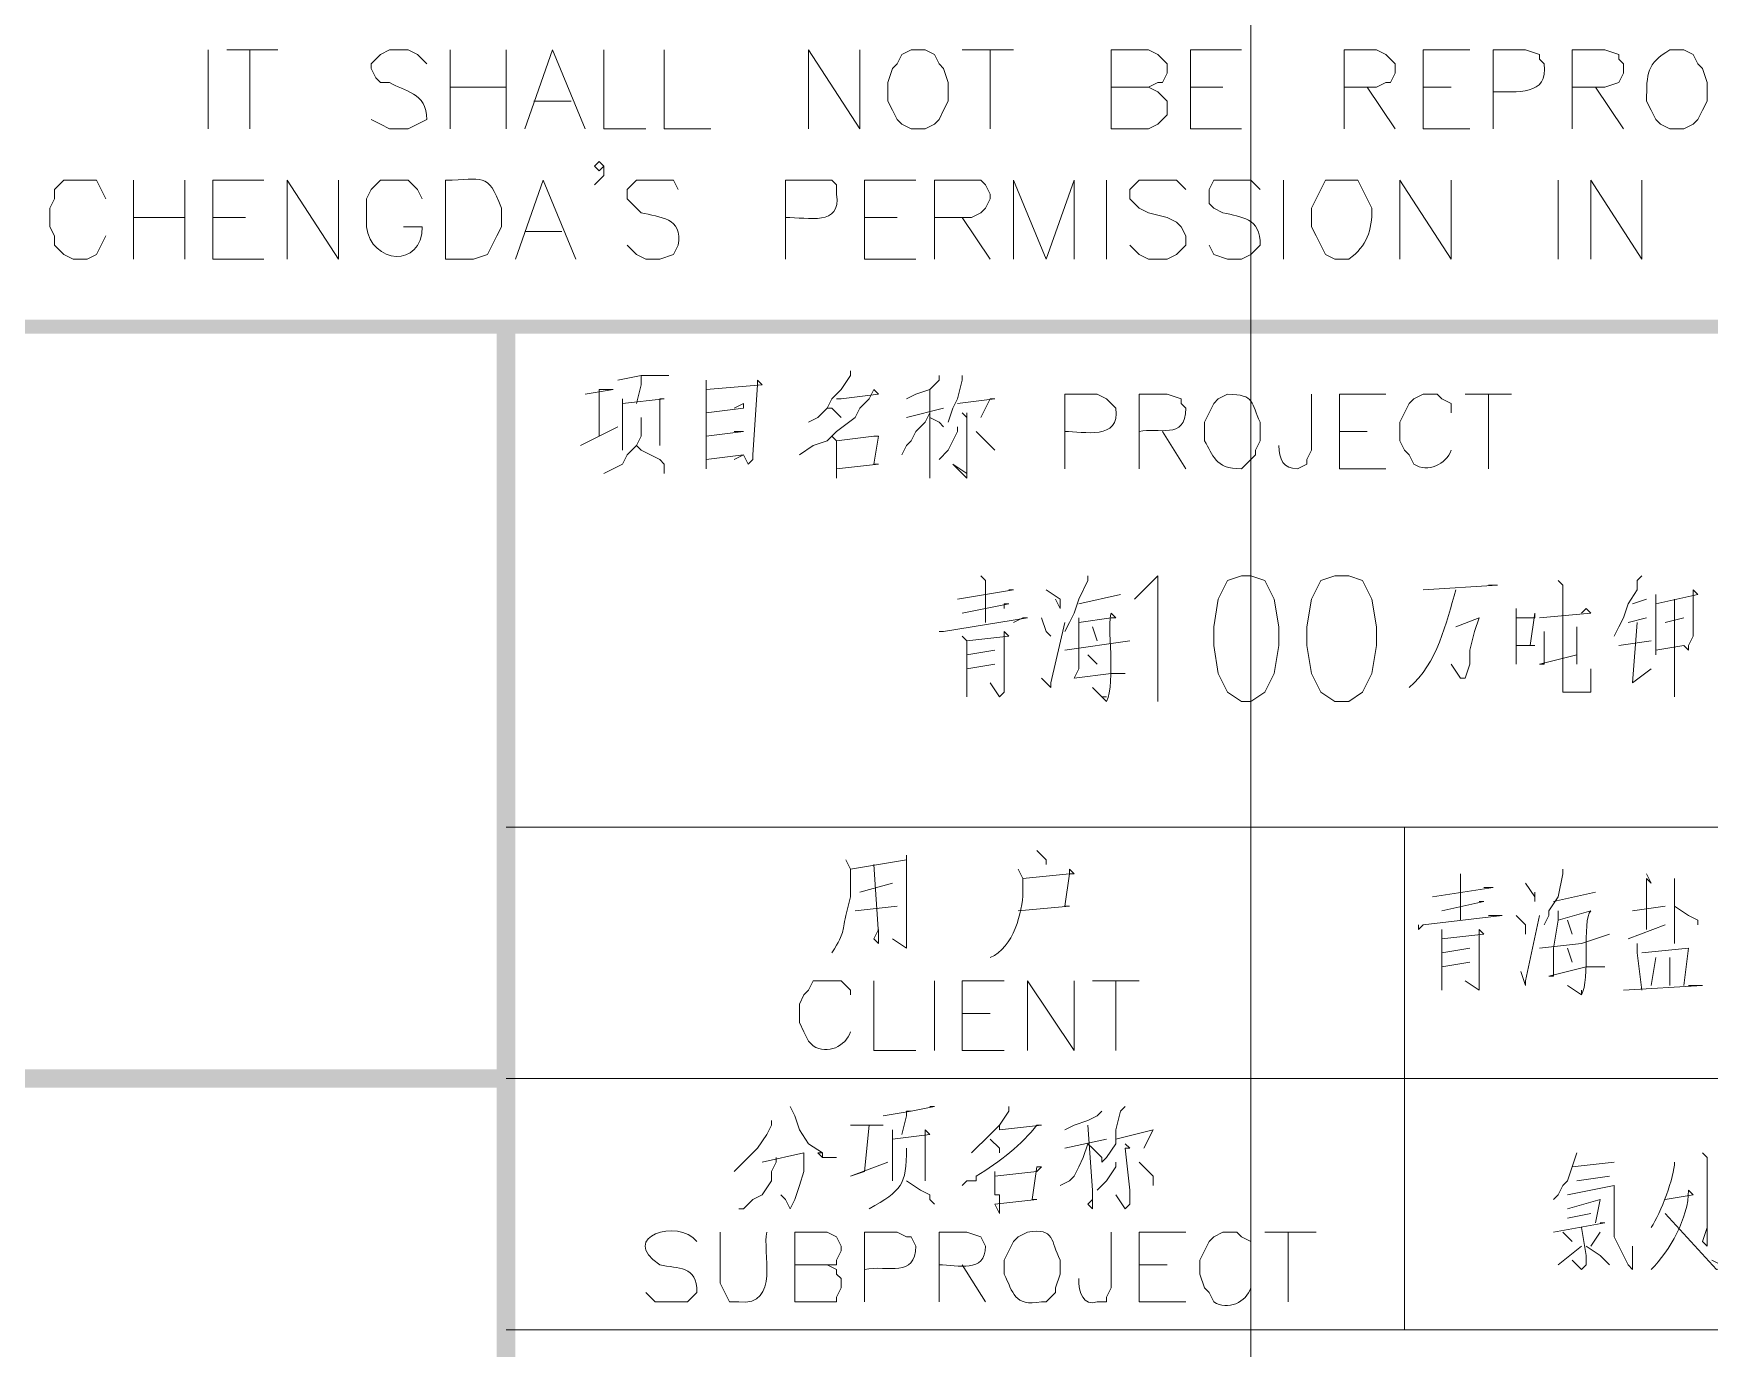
# Model space of a CAD drawing. Header units: millimetres. Extents: x 0 to 825, y 0 to 1167.
# Drawn here: x 695 to 759.8, y 42.6 to 93.5 of the extents above; entities that cross this region are included whole.
import ezdxf

# ---------------------------------------------------------------- set-up
doc = ezdxf.new("R2010")
doc.units = ezdxf.units.MM
doc.layers.add('1', color=7, linetype='Continuous')

msp = doc.modelspace()

# ---------------------------------------------------------------- hatches: boundary and pattern name
h = msp.add_hatch(color=0)
h.dxf.hatch_style = 2
h.paths.add_polyline_path([(560.841732, 82.401732), (560.841732, 81.861732), (810.501732, 82.401732)])
h = msp.add_hatch(color=0)
h.dxf.hatch_style = 2
h.paths.add_polyline_path([(560.841732, 81.861732), (810.501732, 82.401732), (810.501732, 81.861732)])
h = msp.add_hatch(color=0)
h.dxf.hatch_style = 2
h.paths.add_polyline_path([(712.941732, 14.181732), (713.661732, 14.181732), (712.941732, 82.221732)])
h = msp.add_hatch(color=0)
h.dxf.hatch_style = 2
h.paths.add_polyline_path([(713.661732, 14.181732), (712.941732, 82.221732), (713.661732, 82.221732)])
h = msp.add_hatch(color=0)
h.dxf.hatch_style = 2
h.paths.add_polyline_path([(713.301732, 52.701732), (713.301732, 53.421732), (560.841732, 52.701732)])
h = msp.add_hatch(color=0)
h.dxf.hatch_style = 2
h.paths.add_polyline_path([(713.301732, 53.421732), (560.841732, 52.701732), (560.841732, 53.421732)])

# ---------------------------------------------------------------- linework, layer by layer
at = {"layer": '1', "color": 30, "lineweight": 9}
msp.add_lwpolyline([(742.101732, 0.141732), (742.101732, 1166.901732)], dxfattribs=at)
at = {"layer": '1', "color": 0, "lineweight": 9}
for points in [[(701.781732, 92.841732), (701.781732, 89.781732)], [(702.501732, 92.841732), (704.481732, 92.841732)], [(703.401732, 92.841732), (703.401732, 89.781732)], [(711.141732, 92.841732), (711.141732, 89.781732)], [(713.301732, 92.841732), (713.301732, 89.781732)], [(714.021732, 89.781732), (715.101732, 92.841732), (716.361732, 89.781732)], [(717.081732, 92.841732), (717.081732, 89.781732), (718.701732, 89.781732)], [(719.421732, 92.841732), (719.421732, 89.781732), (721.221732, 89.781732)], [(725.001732, 89.781732), (725.001732, 92.841732), (726.981732, 89.781732), (726.981732, 92.841732)], [(728.961732, 92.841732), (728.601732, 92.661732), (728.421732, 92.301732), (728.241732, 92.121732), (728.061732, 91.581732), (728.061732, 90.861732), (728.241732, 90.501732), (728.421732, 90.141732), (728.601732, 89.961732), (728.961732, 89.781732), (729.501732, 89.781732), (729.861732, 89.961732), (730.041732, 90.141732), (730.221732, 90.501732), (730.401732, 90.861732), (730.401732, 91.581732), (730.221732, 92.121732), (730.041732, 92.301732), (729.861732, 92.661732), (729.501732, 92.841732), (728.961732, 92.841732)], [(730.941732, 92.841732), (732.921732, 92.841732)], [(732.021732, 92.841732), (732.021732, 89.781732)], [(736.701732, 89.781732), (736.701732, 92.841732), (738.141732, 92.841732), (738.501732, 92.661732), (738.681732, 92.481732), (738.861732, 92.301732), (738.861732, 91.941732), (738.681732, 91.581732), (738.501732, 91.581732), (738.141732, 91.401732), (736.701732, 91.401732)], [(739.761732, 89.781732), (739.761732, 92.841732), (741.741732, 92.841732)], [(745.701732, 89.781732), (745.701732, 92.841732), (746.961732, 92.841732), (747.321732, 92.661732), (747.501732, 92.481732), (747.681732, 92.301732), (747.681732, 91.941732), (747.501732, 91.581732), (747.321732, 91.581732), (746.961732, 91.401732), (745.701732, 91.401732)], [(748.761732, 89.781732), (748.761732, 92.841732), (750.561732, 92.841732)], [(754.521732, 89.781732), (754.521732, 92.841732), (755.781732, 92.841732), (756.321732, 92.661732), (756.321732, 92.481732), (756.501732, 92.301732), (756.501732, 91.941732), (756.321732, 91.581732), (756.321732, 91.581732), (755.781732, 91.401732), (754.521732, 91.401732)], [(711.141732, 91.401732), (713.301732, 91.401732)], [(738.141732, 91.401732), (738.501732, 91.221732), (738.681732, 91.041732), (738.861732, 90.861732), (738.861732, 90.321732), (738.681732, 90.141732), (738.501732, 89.961732), (738.141732, 89.781732), (736.701732, 89.781732)], [(739.761732, 91.401732), (741.021732, 91.401732)], [(746.601732, 91.401732), (747.681732, 89.781732)], [(748.761732, 91.401732), (749.841732, 91.401732)], [(755.421732, 91.401732), (756.501732, 89.781732)], [(714.381732, 90.861732), (715.821732, 90.861732)], [(739.761732, 89.781732), (741.741732, 89.781732)], [(748.761732, 89.781732), (750.561732, 89.781732)], [(717.081732, 88.341732), (716.901732, 88.161732), (716.721732, 88.341732), (716.901732, 88.521732), (717.081732, 88.341732), (717.081732, 87.981732), (716.901732, 87.801732), (716.721732, 87.621732)], [(697.821732, 87.081732), (697.641732, 87.441732), (697.461732, 87.801732), (697.101732, 87.801732), (696.561732, 87.801732), (696.201732, 87.801732), (695.841732, 87.441732), (695.841732, 87.081732), (695.661732, 86.721732), (695.661732, 86.001732), (695.841732, 85.641732), (695.841732, 85.281732), (696.201732, 84.921732), (696.561732, 84.741732), (697.101732, 84.741732), (697.461732, 84.921732), (697.641732, 85.281732), (697.821732, 85.641732)], [(698.901732, 87.801732), (698.901732, 84.741732)], [(700.881732, 87.801732), (700.881732, 84.741732)], [(701.961732, 84.741732), (701.961732, 87.801732), (703.941732, 87.801732)], [(704.841732, 84.741732), (704.841732, 87.801732), (706.821732, 84.741732), (706.821732, 87.801732)], [(713.661732, 84.741732), (714.741732, 87.801732), (716.001732, 84.741732)], [(727.161732, 84.741732), (727.161732, 87.801732), (729.141732, 87.801732)], [(729.861732, 84.741732), (729.861732, 87.801732), (731.301732, 87.801732), (731.661732, 87.801732), (731.841732, 87.621732), (732.021732, 87.261732), (732.021732, 87.081732), (731.841732, 86.721732), (731.661732, 86.541732), (731.301732, 86.361732), (729.861732, 86.361732)], [(732.921732, 84.741732), (732.921732, 87.801732), (734.181732, 84.741732), (735.261732, 87.801732), (735.261732, 84.741732)], [(736.521732, 87.801732), (736.521732, 84.741732)], [(739.581732, 87.441732), (739.221732, 87.801732), (738.861732, 87.801732), (738.141732, 87.801732), (737.781732, 87.801732), (737.421732, 87.441732), (737.421732, 87.081732), (737.601732, 86.901732), (737.781732, 86.721732), (738.141732, 86.541732), (738.861732, 86.361732), (739.221732, 86.181732), (739.401732, 86.001732), (739.581732, 85.641732), (739.581732, 85.281732), (739.221732, 84.921732), (738.861732, 84.741732), (738.141732, 84.741732), (737.781732, 84.921732), (737.421732, 85.281732)], [(743.361732, 87.801732), (743.361732, 84.741732)], [(747.861732, 84.741732), (747.861732, 87.801732), (749.841732, 84.741732), (749.841732, 87.801732)], [(753.981732, 87.801732), (753.981732, 84.741732)], [(755.241732, 84.741732), (755.241732, 87.801732), (757.221732, 84.741732), (757.221732, 87.801732)], [(698.901732, 86.361732), (700.881732, 86.361732)], [(701.961732, 86.361732), (703.221732, 86.361732)], [(727.161732, 86.361732), (728.421732, 86.361732)], [(730.941732, 86.361732), (732.021732, 84.741732)], [(714.021732, 85.821732), (715.461732, 85.821732)], [(701.961732, 84.741732), (703.941732, 84.741732)], [(727.161732, 84.741732), (729.141732, 84.741732)], [(726.621732, 80.241732), (726.621732, 80.421732)], [(718.521732, 80.241732), (717.621732, 80.061732)], [(721.041732, 79.701732), (721.041732, 80.061732)], [(729.681732, 77.001732), (729.681732, 79.701732)], [(745.521732, 76.641732), (745.521732, 79.521732), (747.321732, 79.521732)], [(750.381732, 79.521732), (752.181732, 79.521732)], [(751.281732, 79.521732), (751.281732, 76.641732)], [(728.781732, 78.621732), (730.221732, 78.981732)], [(730.941732, 78.801732), (731.121732, 78.621732)], [(738.681732, 78.081732), (739.581732, 76.641732)], [(745.521732, 78.081732), (746.601732, 78.081732)], [(730.401732, 77.361732), (730.041732, 77.001732)], [(745.521732, 76.641732), (747.321732, 76.641732)], [(730.761732, 71.601732), (732.921732, 71.961732), (732.921732, 71.961732), (732.741732, 71.961732)], [(731.661732, 72.501732), (731.841732, 72.321732), (731.841732, 72.321732), (731.841732, 70.701732)], [(734.181732, 71.961732), (734.721732, 71.601732), (734.721732, 71.241732), (734.541732, 71.601732)], [(735.801732, 72.501732), (735.801732, 72.321732), (735.441732, 71.601732), (735.261732, 71.061732), (735.081732, 70.701732), (734.901732, 70.341732)], [(737.601732, 71.601732), (737.961732, 71.961732), (738.501732, 72.501732), (738.501732, 67.641732)], [(741.741732, 72.501732), (741.201732, 72.321732), (740.841732, 71.601732), (740.661732, 70.521732), (740.661732, 69.801732), (740.841732, 68.721732), (741.201732, 68.001732), (741.741732, 67.641732), (742.101732, 67.641732), (742.641732, 68.001732), (743.001732, 68.721732), (743.181732, 69.801732), (743.181732, 70.521732), (743.001732, 71.601732), (742.641732, 72.321732), (742.101732, 72.501732), (741.741732, 72.501732)], [(745.341732, 72.501732), (744.801732, 72.321732), (744.441732, 71.601732), (744.261732, 70.521732), (744.261732, 69.801732), (744.441732, 68.721732), (744.801732, 68.001732), (745.341732, 67.641732), (745.881732, 67.641732), (746.421732, 68.001732), (746.781732, 68.721732), (746.961732, 69.801732), (746.961732, 70.521732), (746.781732, 71.601732), (746.421732, 72.321732), (745.881732, 72.501732), (745.341732, 72.501732)], [(748.761732, 71.961732), (751.641732, 72.141732), (751.461732, 72.141732), (751.281732, 72.141732)], [(753.981732, 72.321732), (754.161732, 72.141732), (754.161732, 72.141732), (754.161732, 68.361732), (754.161732, 68.181732), (754.161732, 68.001732), (754.341732, 68.001732), (754.521732, 68.001732), (755.061732, 68.001732), (755.241732, 68.001732), (755.241732, 68.901732), (755.241732, 68.001732)], [(757.221732, 72.501732), (757.041732, 72.321732), (757.041732, 71.961732), (756.681732, 71.421732), (756.501732, 70.881732), (756.321732, 70.521732), (756.141732, 70.161732)], [(757.761732, 71.781732), (757.761732, 71.421732), (757.761732, 69.621732), (757.761732, 69.441732), (757.761732, 69.621732), (758.841732, 69.801732), (759.021732, 69.621732), (759.021732, 69.801732), (759.201732, 70.161732), (759.201732, 71.961732), (759.381732, 71.781732), (757.761732, 71.421732)], [(730.941732, 71.061732), (732.741732, 71.421732), (732.561732, 71.421732), (732.561732, 71.241732)], [(735.441732, 71.421732), (737.061732, 71.781732)], [(756.861732, 71.421732), (756.861732, 71.421732), (757.401732, 71.601732)], [(758.481732, 71.601732), (758.481732, 67.821732), (758.481732, 68.001732), (758.481732, 68.361732)], [(730.041732, 70.341732), (730.221732, 70.341732), (730.221732, 70.341732), (733.461732, 70.881732), (733.281732, 70.881732), (732.921732, 70.701732)], [(734.001732, 70.881732), (734.181732, 70.341732), (734.361732, 70.161732)], [(734.001732, 68.541732), (734.361732, 68.181732), (734.361732, 68.361732), (734.901732, 70.701732)], [(735.441732, 70.881732), (735.441732, 70.701732), (735.441732, 70.701732), (735.441732, 69.621732), (735.441732, 68.901732), (735.261732, 68.541732), (735.261732, 68.541732), (735.261732, 68.541732), (736.701732, 68.721732), (737.241732, 68.721732)], [(750.021732, 70.521732), (750.921732, 70.881732), (750.921732, 70.881732), (750.741732, 70.341732), (750.741732, 70.341732), (750.561732, 69.621732), (750.561732, 69.081732), (750.381732, 68.541732), (750.201732, 68.541732), (749.841732, 69.081732), (750.201732, 68.541732)], [(752.361732, 71.241732), (752.361732, 70.701732), (752.361732, 69.081732), (752.361732, 69.801732), (753.081732, 69.801732), (752.901732, 69.801732), (753.081732, 71.061732), (753.081732, 70.881732), (752.361732, 70.881732)], [(753.261732, 70.881732), (755.241732, 71.061732), (755.061732, 71.241732), (754.881732, 71.061732)], [(757.401732, 70.881732), (757.401732, 70.881732), (756.681732, 70.701732)], [(757.041732, 70.701732), (756.861732, 68.361732), (756.861732, 68.361732), (757.581732, 68.901732)], [(758.841732, 70.881732), (758.121732, 70.701732)], [(730.941732, 70.161732), (731.121732, 69.981732), (731.121732, 67.821732), (731.121732, 68.361732)], [(731.121732, 69.981732), (732.741732, 70.161732), (732.561732, 70.341732), (732.561732, 70.161732), (732.561732, 68.181732), (732.561732, 68.001732), (732.381732, 67.821732), (732.021732, 68.361732)], [(735.981732, 70.521732), (736.161732, 69.981732)], [(753.441732, 70.341732), (753.441732, 70.161732), (753.441732, 69.081732), (753.261732, 69.081732), (754.701732, 69.441732)], [(754.701732, 70.521732), (754.701732, 70.341732), (754.701732, 69.081732), (754.701732, 69.441732)], [(732.201732, 69.621732), (731.121732, 69.441732)], [(734.901732, 69.621732), (737.421732, 69.981732)], [(735.801732, 69.441732), (736.161732, 69.081732)], [(756.321732, 69.801732), (757.581732, 69.981732)], [(731.121732, 68.901732), (732.201732, 69.081732)], [(713.301732, 62.781732), (810.501732, 62.781732)], [(748.041732, 43.341732), (748.041732, 62.781732)], [(727.701732, 58.641732), (727.521732, 61.341732)], [(733.281732, 60.801732), (733.101732, 61.161732)], [(750.201732, 60.981732), (750.201732, 60.981732), (750.201732, 60.801732), (750.201732, 59.181732)], [(754.161732, 61.161732), (754.161732, 60.981732), (753.981732, 60.081732), (753.621732, 59.541732), (753.621732, 59.361732), (753.441732, 59.001732)], [(757.401732, 60.981732), (757.581732, 60.621732), (757.401732, 60.801732), (757.401732, 58.821732)], [(726.981732, 60.261732), (728.241732, 60.621732)], [(749.121732, 60.081732), (751.461732, 60.441732), (751.281732, 60.441732), (751.101732, 60.441732)], [(752.721732, 60.621732), (753.081732, 60.081732), (753.081732, 59.901732), (753.081732, 60.261732)], [(758.481732, 60.801732), (758.481732, 60.621732), (758.481732, 60.801732), (758.481732, 58.281732), (758.481732, 58.641732), (758.481732, 58.821732)], [(728.421732, 59.721732), (726.801732, 59.541732)], [(749.481732, 59.541732), (751.101732, 59.901732), (751.101732, 59.901732), (750.921732, 59.901732)], [(753.801732, 59.901732), (755.421732, 60.261732)], [(758.121732, 59.721732), (756.861732, 59.541732)], [(758.481732, 59.721732), (759.021732, 59.361732), (759.381732, 59.181732), (759.381732, 59.001732)], [(748.581732, 59.001732), (748.581732, 58.821732), (748.761732, 59.001732), (751.821732, 59.361732), (751.641732, 59.361732), (751.281732, 59.361732)], [(752.361732, 59.361732), (752.721732, 59.001732), (752.721732, 58.641732)], [(752.541732, 57.201732), (752.721732, 56.661732), (752.721732, 56.841732), (753.261732, 59.361732)], [(753.981732, 59.541732), (753.981732, 59.181732), (753.981732, 59.181732), (753.801732, 58.101732), (753.801732, 57.561732), (753.801732, 57.021732), (753.621732, 57.021732), (753.621732, 57.021732), (755.061732, 57.381732), (755.781732, 57.381732)], [(754.341732, 59.181732), (754.521732, 58.641732)], [(756.681732, 58.461732), (758.121732, 59.001732)], [(749.481732, 58.821732), (749.481732, 58.461732), (749.481732, 56.481732), (749.481732, 57.021732)], [(749.481732, 58.461732), (751.101732, 58.641732), (750.921732, 58.821732), (750.921732, 58.641732), (750.921732, 56.841732), (750.921732, 56.481732), (750.921732, 56.481732), (750.381732, 56.841732)], [(753.261732, 58.101732), (754.881732, 58.281732), (755.961732, 58.641732)], [(750.561732, 58.101732), (749.481732, 57.921732)], [(754.341732, 58.101732), (754.521732, 57.561732)], [(757.041732, 58.281732), (757.041732, 57.921732), (757.221732, 56.481732)], [(757.221732, 57.921732), (759.021732, 58.101732), (759.021732, 58.101732), (758.841732, 56.661732)], [(757.761732, 57.741732), (757.581732, 56.661732)], [(758.301732, 57.741732), (758.301732, 56.661732)], [(749.481732, 57.381732), (750.561732, 57.561732)], [(727.521732, 56.841732), (727.521732, 54.141732), (729.141732, 54.141732)], [(729.861732, 56.841732), (729.861732, 54.141732)], [(730.941732, 54.141732), (730.941732, 56.841732), (732.561732, 56.841732)], [(733.461732, 54.141732), (733.461732, 56.841732), (735.261732, 54.141732), (735.261732, 56.841732)], [(735.981732, 56.841732), (737.781732, 56.841732)], [(736.881732, 56.841732), (736.881732, 54.141732)], [(756.501732, 56.481732), (759.561732, 56.661732), (759.021732, 56.661732)], [(730.941732, 55.581732), (732.021732, 55.581732)], [(730.941732, 54.141732), (732.561732, 54.141732)], [(713.301732, 53.061732), (810.501732, 53.061732)], [(728.961732, 51.801732), (727.881732, 51.621732)], [(735.981732, 48.741732), (735.801732, 51.261732)], [(734.901732, 50.361732), (736.521732, 50.721732)], [(737.241732, 50.541732), (737.421732, 50.361732)], [(754.701732, 50.181732), (754.521732, 49.641732), (754.341732, 49.101732), (754.161732, 48.921732), (753.981732, 48.561732), (753.801732, 48.381732)], [(759.561732, 50.181732), (759.741732, 50.001732), (759.741732, 49.821732), (759.741732, 46.581732), (759.561732, 46.761732), (759.741732, 47.301732)], [(728.061732, 49.821732), (726.621732, 49.281732), (727.161732, 49.461732)], [(754.521732, 49.641732), (756.141732, 49.821732)], [(755.961732, 49.281732), (754.701732, 49.101732)], [(729.321732, 48.741732), (728.781732, 49.101732)], [(735.081732, 49.101732), (734.721732, 48.921732)], [(736.521732, 49.101732), (736.161732, 48.741732)], [(754.341732, 48.561732), (756.141732, 48.921732), (756.141732, 48.921732), (756.141732, 48.741732), (756.141732, 48.021732), (756.141732, 47.301732), (756.141732, 46.941732), (756.321732, 46.581732), (756.501732, 46.221732), (756.681732, 45.861732), (756.861732, 45.681732), (756.861732, 45.681732), (756.861732, 46.581732), (756.861732, 45.681732)], [(754.341732, 48.021732), (755.601732, 48.381732), (755.601732, 48.381732), (755.421732, 47.481732)], [(753.801732, 47.121732), (755.781732, 47.481732), (755.781732, 47.481732), (755.601732, 47.481732)], [(754.341732, 47.661732), (755.241732, 47.841732)], [(758.121732, 47.841732), (760.101732, 45.681732), (760.821732, 45.861732), (760.281732, 45.861732), (759.921732, 46.041732)], [(724.461732, 44.421732), (724.461732, 47.121732), (725.721732, 47.121732), (726.081732, 46.941732), (726.081732, 46.941732), (726.261732, 46.581732), (726.261732, 46.401732), (726.081732, 46.041732), (726.081732, 45.861732), (725.721732, 45.861732), (724.461732, 45.861732)], [(737.781732, 44.421732), (737.781732, 47.121732), (739.581732, 47.121732)], [(742.641732, 47.121732), (744.621732, 47.121732)], [(743.541732, 47.121732), (743.541732, 44.421732)], [(754.161732, 47.121732), (754.521732, 46.761732), (754.521732, 46.761732)], [(754.881732, 47.301732), (755.061732, 46.221732), (755.061732, 45.861732), (754.881732, 45.681732), (754.521732, 46.041732), (754.881732, 45.681732)], [(755.601732, 47.121732), (755.241732, 46.581732)], [(753.981732, 45.861732), (754.881732, 46.581732)], [(755.061732, 46.581732), (755.061732, 46.581732), (755.601732, 46.221732), (755.781732, 46.041732), (755.961732, 45.861732)], [(725.721732, 45.861732), (726.081732, 45.681732), (726.081732, 45.501732), (726.261732, 45.321732), (726.261732, 44.961732), (726.081732, 44.601732), (726.081732, 44.421732), (725.721732, 44.421732), (724.461732, 44.421732)], [(730.941732, 45.861732), (731.841732, 44.421732)], [(737.781732, 45.861732), (738.861732, 45.861732)], [(737.781732, 44.421732), (739.581732, 44.421732)], [(713.301732, 43.341732), (810.501732, 43.341732)]]:
    msp.add_lwpolyline(points, dxfattribs=at)
at = {"layer": '1', "color": 0, "lineweight": 5}
for points in [[(718.341732, 79.161732), (718.521732, 79.881732), (718.521732, 80.241732), (719.601732, 80.241732), (719.421732, 80.241732), (719.421732, 80.241732)], [(722.481732, 77.181732), (722.661732, 76.821732), (722.841732, 77.001732), (722.841732, 77.181732), (723.021732, 79.881732), (723.021732, 80.061732), (723.201732, 79.881732), (721.041732, 79.701732), (721.041732, 76.641732)], [(726.621732, 80.241732), (726.261732, 79.701732), (725.901732, 79.341732), (725.721732, 78.981732), (725.361732, 78.621732), (725.001732, 78.441732)], [(730.041732, 80.241732), (730.041732, 80.061732), (729.681732, 79.701732), (729.141732, 79.521732), (728.781732, 79.341732)], [(730.401732, 78.441732), (730.581732, 78.981732), (730.761732, 79.341732), (730.941732, 80.061732), (730.941732, 80.241732)], [(716.361732, 79.521732), (717.441732, 79.701732), (716.901732, 79.701732), (716.901732, 77.901732), (716.181732, 77.541732), (717.621732, 78.261732)], [(717.801732, 78.261732), (717.801732, 79.161732), (717.801732, 79.341732), (717.801732, 79.161732), (719.421732, 79.341732), (719.241732, 79.341732), (719.241732, 77.541732)], [(722.121732, 78.981732), (722.481732, 79.161732), (722.481732, 78.981732), (721.041732, 78.801732)], [(725.181732, 77.541732), (725.181732, 77.541732), (725.721732, 77.721732), (726.081732, 78.081732), (726.801732, 78.621732), (726.981732, 78.981732), (727.341732, 79.341732), (727.521732, 79.701732), (727.701732, 79.521732), (726.261732, 79.341732), (726.081732, 79.341732)], [(730.761732, 79.161732), (732.201732, 79.341732), (732.021732, 79.341732), (731.661732, 78.621732)], [(718.881732, 77.181732), (718.521732, 77.361732), (718.341732, 77.541732), (718.521732, 77.901732), (718.521732, 78.261732), (718.521732, 78.621732)], [(726.081732, 78.801732), (726.261732, 78.621732), (726.261732, 78.621732), (725.901732, 78.981732), (725.721732, 78.981732)], [(728.961732, 77.721732), (729.141732, 78.081732), (729.501732, 78.441732), (729.681732, 78.801732), (729.681732, 78.621732), (730.041732, 78.441732), (730.221732, 78.261732)], [(731.121732, 78.621732), (731.121732, 78.801732), (731.121732, 77.001732), (731.121732, 76.641732), (731.121732, 76.281732), (730.581732, 76.821732), (731.121732, 76.461732)], [(717.801732, 78.261732), (717.801732, 77.721732), (717.801732, 77.361732), (717.801732, 77.541732), (717.801732, 77.901732)], [(721.041732, 77.901732), (722.481732, 78.081732), (722.301732, 78.081732), (722.121732, 78.081732)], [(725.901732, 77.901732), (726.081732, 77.721732), (726.081732, 77.001732), (726.081732, 76.821732), (726.081732, 76.281732), (726.081732, 76.461732), (726.081732, 76.641732), (727.701732, 76.821732), (727.521732, 76.821732), (727.701732, 77.901732), (727.701732, 77.901732), (727.521732, 77.901732), (726.081732, 77.721732)], [(730.401732, 77.361732), (730.761732, 78.081732), (730.761732, 78.261732)], [(731.481732, 78.081732), (732.021732, 77.541732), (732.201732, 77.361732)], [(718.341732, 77.541732), (717.981732, 77.181732), (717.801732, 76.821732), (717.441732, 76.641732), (717.081732, 76.461732)], [(718.881732, 77.181732), (719.241732, 77.001732), (719.421732, 76.821732), (719.421732, 76.461732)], [(721.041732, 76.641732), (721.041732, 77.001732), (722.481732, 77.181732), (722.481732, 77.181732), (722.121732, 77.001732)], [(725.181732, 77.541732), (724.641732, 77.181732)], [(728.961732, 77.721732), (728.781732, 77.541732), (728.601732, 77.181732)], [(729.681732, 76.281732), (729.681732, 76.461732), (729.681732, 76.821732), (729.681732, 77.001732), (729.681732, 76.281732)], [(734.181732, 61.341732), (734.181732, 61.521732), (733.821732, 61.881732)], [(733.101732, 59.541732), (735.081732, 59.721732), (734.901732, 59.721732), (735.081732, 60.981732), (735.261732, 60.981732), (735.081732, 61.161732), (735.081732, 60.981732), (733.281732, 60.801732), (733.281732, 60.801732), (733.281732, 60.261732)], [(727.701732, 58.281732), (727.521732, 58.461732), (727.701732, 58.821732), (727.701732, 58.281732)], [(725.541732, 50.181732), (725.001732, 50.541732), (724.641732, 51.081732), (724.461732, 51.621732), (724.281732, 51.981732), (724.281732, 51.981732)], [(728.601732, 50.901732), (728.781732, 51.621732), (728.781732, 51.801732), (728.961732, 51.801732), (729.861732, 51.981732), (729.681732, 51.981732)], [(735.081732, 49.101732), (735.261732, 49.281732), (735.441732, 49.641732), (735.621732, 50.001732), (735.801732, 50.541732), (735.981732, 50.361732), (736.341732, 50.001732), (736.341732, 49.821732), (736.521732, 50.001732), (736.881732, 50.541732), (736.881732, 51.081732), (737.061732, 51.801732), (737.241732, 51.981732)], [(723.561732, 51.441732), (723.561732, 51.261732), (723.381732, 50.901732), (723.021732, 50.361732), (722.661732, 50.001732), (722.301732, 49.641732), (722.121732, 49.461732)], [(727.161732, 49.461732), (727.341732, 51.261732), (727.881732, 51.261732), (726.621732, 51.261732)], [(732.381732, 51.261732), (732.201732, 51.081732), (731.841732, 50.721732), (731.481732, 50.361732), (731.301732, 50.181732)], [(736.341732, 51.801732), (736.161732, 51.621732), (735.801732, 51.441732), (735.261732, 51.261732), (734.901732, 51.081732)], [(728.241732, 51.081732), (728.241732, 50.721732), (728.241732, 50.001732), (728.241732, 49.281732), (728.241732, 49.101732), (728.241732, 49.641732)], [(728.241732, 50.721732), (728.241732, 51.081732), (728.241732, 50.721732), (729.681732, 50.901732), (729.501732, 51.081732), (729.501732, 49.461732), (729.501732, 49.101732)], [(732.381732, 50.361732), (732.381732, 50.181732), (732.381732, 50.361732), (732.381732, 50.361732), (732.021732, 50.721732), (732.021732, 50.721732)], [(736.881732, 50.721732), (738.321732, 51.081732), (738.321732, 51.081732), (737.961732, 50.361732)], [(723.201732, 49.821732), (724.821732, 50.181732), (724.821732, 50.181732), (724.821732, 50.181732), (724.821732, 50.181732), (724.821732, 49.461732), (724.641732, 48.921732), (724.461732, 48.381732), (724.281732, 48.021732), (724.281732, 48.021732), (724.101732, 48.381732), (723.921732, 48.561732)], [(723.201732, 48.561732), (723.561732, 49.101732), (723.561732, 49.461732), (723.741732, 49.821732), (723.741732, 50.001732)], [(726.081732, 50.001732), (725.541732, 50.001732), (725.361732, 50.181732), (725.541732, 50.181732), (725.541732, 50.001732), (726.081732, 50.001732)], [(737.421732, 50.361732), (737.241732, 50.361732), (737.421732, 48.741732), (737.421732, 48.201732), (737.241732, 48.021732), (736.881732, 48.561732), (737.241732, 48.021732)], [(731.481732, 49.281732), (731.481732, 49.101732), (731.121732, 49.101732), (730.941732, 48.921732)], [(732.201732, 49.461732), (732.201732, 49.461732), (732.201732, 48.561732), (732.381732, 48.561732), (732.381732, 47.841732), (732.201732, 48.201732), (732.201732, 48.201732), (733.821732, 48.381732), (733.641732, 48.381732), (733.821732, 49.641732), (734.001732, 49.641732), (733.821732, 49.461732), (732.201732, 49.281732)], [(736.521732, 49.101732), (736.881732, 49.641732), (736.881732, 49.821732)], [(737.781732, 49.821732), (738.321732, 49.281732), (738.321732, 48.921732)], [(729.321732, 48.741732), (729.681732, 48.561732), (729.681732, 48.381732), (729.861732, 48.201732)], [(735.981732, 48.021732), (735.801732, 48.201732), (735.981732, 48.381732), (735.981732, 48.741732), (735.981732, 48.021732)], [(723.201732, 48.561732), (722.841732, 48.381732), (722.481732, 48.021732), (722.301732, 48.021732)]]:
    msp.add_lwpolyline(points, dxfattribs=at)
at = {"layer": '1', "color": 0, "lineweight": 9}
for points, knots in [([(710.241732, 92.301732), (710.241732, 92.301732), (709.881732, 92.661732), (709.881732, 92.661732), (709.881732, 92.661732), (709.521732, 92.841732), (709.521732, 92.841732), (709.521732, 92.841732), (708.801732, 92.841732), (708.801732, 92.841732), (708.801732, 92.841732), (708.441732, 92.661732), (708.441732, 92.661732), (708.441732, 92.661732), (708.081732, 92.301732), (708.081732, 92.301732), (708.081732, 92.301732), (708.081732, 92.121732), (708.081732, 92.121732), (708.081732, 92.121732), (708.261732, 91.761732), (708.261732, 91.761732), (708.261732, 91.761732), (708.441732, 91.581732), (708.441732, 91.581732), (708.441732, 91.581732), (708.801732, 91.581732), (708.801732, 91.581732), (709.341732, 91.221732), (710.241732, 91.221732), (710.241732, 90.141732), (710.241732, 90.141732), (709.881732, 89.961732), (709.881732, 89.961732), (709.881732, 89.961732), (709.521732, 89.781732), (709.521732, 89.781732), (709.521732, 89.781732), (708.801732, 89.781732), (708.801732, 89.781732), (708.801732, 89.781732), (708.441732, 89.961732), (708.441732, 89.961732), (708.441732, 89.961732), (708.081732, 90.141732), (708.081732, 90.141732)], [0, 0, 0, 0, 1, 1, 1, 2, 2, 2, 3, 3, 3, 4, 4, 4, 5, 5, 5, 6, 6, 6, 7, 7, 7, 8, 8, 8, 9, 9, 9, 10, 10, 10, 11, 11, 11, 12, 12, 12, 13, 13, 13, 14, 14, 14, 15, 15, 15, 15]), ([(751.461732, 89.781732), (751.461732, 89.781732), (751.461732, 92.841732), (751.461732, 92.841732), (751.461732, 92.841732), (752.721732, 92.841732), (752.721732, 92.841732), (752.721732, 92.841732), (753.261732, 92.661732), (753.261732, 92.661732), (753.261732, 92.661732), (753.261732, 92.481732), (753.261732, 92.481732), (753.261732, 92.481732), (753.441732, 92.301732), (753.441732, 92.301732), (753.621732, 91.041732), (752.361732, 91.221732), (751.461732, 91.221732)], [0, 0, 0, 0, 1, 1, 1, 2, 2, 2, 3, 3, 3, 4, 4, 4, 5, 5, 5, 6, 6, 6, 6]), ([(758.301732, 92.841732), (757.401732, 92.301732), (757.401732, 91.941732), (757.401732, 90.861732), (757.401732, 90.861732), (757.581732, 90.501732), (757.581732, 90.501732), (757.581732, 90.501732), (757.761732, 90.141732), (757.761732, 90.141732), (757.761732, 90.141732), (757.941732, 89.961732), (757.941732, 89.961732), (757.941732, 89.961732), (758.301732, 89.781732), (758.301732, 89.781732), (758.301732, 89.781732), (758.841732, 89.781732), (758.841732, 89.781732), (758.841732, 89.781732), (759.201732, 89.961732), (759.201732, 89.961732), (759.201732, 89.961732), (759.381732, 90.141732), (759.381732, 90.141732), (759.381732, 90.141732), (759.561732, 90.501732), (759.561732, 90.501732), (759.561732, 90.501732), (759.741732, 90.861732), (759.741732, 90.861732), (759.741732, 90.861732), (759.741732, 91.581732), (759.741732, 91.581732), (759.741732, 91.581732), (759.561732, 92.121732), (759.561732, 92.121732), (759.561732, 92.121732), (759.381732, 92.301732), (759.381732, 92.301732), (759.381732, 92.301732), (759.201732, 92.661732), (759.201732, 92.661732), (759.201732, 92.661732), (758.841732, 92.841732), (758.841732, 92.841732), (758.841732, 92.841732), (758.301732, 92.841732), (758.301732, 92.841732)], [0, 0, 0, 0, 1, 1, 1, 2, 2, 2, 3, 3, 3, 4, 4, 4, 5, 5, 5, 6, 6, 6, 7, 7, 7, 8, 8, 8, 9, 9, 9, 10, 10, 10, 11, 11, 11, 12, 12, 12, 13, 13, 13, 14, 14, 14, 15, 15, 15, 16, 16, 16, 16]), ([(710.961732, 84.741732), (710.961732, 84.741732), (710.961732, 87.801732), (710.961732, 87.801732), (712.401732, 87.801732), (712.581732, 88.161732), (713.121732, 86.721732), (713.121732, 86.721732), (713.121732, 86.001732), (713.121732, 86.001732), (713.121732, 86.001732), (712.941732, 85.641732), (712.941732, 85.641732), (712.941732, 85.641732), (712.761732, 85.281732), (712.761732, 85.281732), (712.761732, 85.281732), (712.581732, 84.921732), (712.581732, 84.921732), (712.581732, 84.921732), (712.041732, 84.741732), (712.041732, 84.741732), (712.041732, 84.741732), (710.961732, 84.741732), (710.961732, 84.741732)], [0, 0, 0, 0, 1, 1, 1, 2, 2, 2, 3, 3, 3, 4, 4, 4, 5, 5, 5, 6, 6, 6, 7, 7, 7, 8, 8, 8, 8]), ([(710.061732, 87.081732), (710.061732, 87.081732), (709.881732, 87.441732), (709.881732, 87.441732), (709.881732, 87.441732), (709.521732, 87.801732), (709.521732, 87.801732), (709.521732, 87.801732), (709.341732, 87.801732), (709.341732, 87.801732), (709.341732, 87.801732), (708.801732, 87.801732), (708.801732, 87.801732), (708.801732, 87.801732), (708.441732, 87.801732), (708.441732, 87.801732), (708.441732, 87.801732), (708.081732, 87.441732), (708.081732, 87.441732), (708.081732, 87.441732), (707.901732, 87.081732), (707.901732, 87.081732), (707.901732, 87.081732), (707.901732, 86.721732), (707.901732, 86.721732), (707.901732, 86.721732), (707.901732, 86.001732), (707.901732, 86.001732), (708.081732, 84.561732), (710.061732, 84.381732), (710.061732, 86.001732), (710.061732, 86.001732), (709.341732, 86.001732), (709.341732, 86.001732)], [0, 0, 0, 0, 1, 1, 1, 2, 2, 2, 3, 3, 3, 4, 4, 4, 5, 5, 5, 6, 6, 6, 7, 7, 7, 8, 8, 8, 9, 9, 9, 10, 10, 10, 11, 11, 11, 11]), ([(719.961732, 87.441732), (719.961732, 87.441732), (719.781732, 87.801732), (719.781732, 87.801732), (719.781732, 87.801732), (719.241732, 87.801732), (719.241732, 87.801732), (719.241732, 87.801732), (718.701732, 87.801732), (718.701732, 87.801732), (718.701732, 87.801732), (718.341732, 87.801732), (718.341732, 87.801732), (718.341732, 87.801732), (717.981732, 87.441732), (717.981732, 87.441732), (717.981732, 87.441732), (717.981732, 87.081732), (717.981732, 87.081732), (717.981732, 87.081732), (718.161732, 86.901732), (718.161732, 86.901732), (718.161732, 86.901732), (718.341732, 86.721732), (718.341732, 86.721732), (718.341732, 86.721732), (718.521732, 86.541732), (718.521732, 86.541732), (719.241732, 86.361732), (720.141732, 86.361732), (719.961732, 85.281732), (719.961732, 85.281732), (719.781732, 84.921732), (719.781732, 84.921732), (719.781732, 84.921732), (719.241732, 84.741732), (719.241732, 84.741732), (719.241732, 84.741732), (718.701732, 84.741732), (718.701732, 84.741732), (718.701732, 84.741732), (718.341732, 84.921732), (718.341732, 84.921732), (718.341732, 84.921732), (717.981732, 85.281732), (717.981732, 85.281732)], [0, 0, 0, 0, 1, 1, 1, 2, 2, 2, 3, 3, 3, 4, 4, 4, 5, 5, 5, 6, 6, 6, 7, 7, 7, 8, 8, 8, 9, 9, 9, 10, 10, 10, 11, 11, 11, 12, 12, 12, 13, 13, 13, 14, 14, 14, 15, 15, 15, 15]), ([(724.101732, 84.741732), (724.101732, 84.741732), (724.101732, 87.801732), (724.101732, 87.801732), (724.101732, 87.801732), (725.361732, 87.801732), (725.361732, 87.801732), (725.361732, 87.801732), (725.901732, 87.801732), (725.901732, 87.801732), (725.901732, 87.801732), (726.081732, 87.621732), (726.081732, 87.621732), (726.081732, 87.621732), (726.081732, 87.261732), (726.081732, 87.261732), (726.261732, 86.001732), (725.001732, 86.361732), (724.101732, 86.361732)], [0, 0, 0, 0, 1, 1, 1, 2, 2, 2, 3, 3, 3, 4, 4, 4, 5, 5, 5, 6, 6, 6, 6]), ([(742.461732, 87.441732), (742.461732, 87.441732), (742.101732, 87.801732), (742.101732, 87.801732), (742.101732, 87.801732), (741.741732, 87.801732), (741.741732, 87.801732), (741.741732, 87.801732), (741.201732, 87.801732), (741.201732, 87.801732), (741.201732, 87.801732), (740.661732, 87.801732), (740.661732, 87.801732), (740.661732, 87.801732), (740.481732, 87.441732), (740.481732, 87.441732), (740.481732, 87.441732), (740.481732, 87.081732), (740.481732, 87.081732), (740.481732, 87.081732), (740.481732, 86.901732), (740.481732, 86.901732), (740.481732, 86.901732), (740.661732, 86.721732), (740.661732, 86.721732), (740.661732, 86.721732), (741.021732, 86.541732), (741.021732, 86.541732), (741.741732, 86.361732), (742.461732, 86.361732), (742.461732, 85.281732), (742.461732, 85.281732), (742.101732, 84.921732), (742.101732, 84.921732), (742.101732, 84.921732), (741.741732, 84.741732), (741.741732, 84.741732), (741.741732, 84.741732), (741.201732, 84.741732), (741.201732, 84.741732), (741.201732, 84.741732), (740.661732, 84.921732), (740.661732, 84.921732), (740.661732, 84.921732), (740.481732, 85.281732), (740.481732, 85.281732)], [0, 0, 0, 0, 1, 1, 1, 2, 2, 2, 3, 3, 3, 4, 4, 4, 5, 5, 5, 6, 6, 6, 7, 7, 7, 8, 8, 8, 9, 9, 9, 10, 10, 10, 11, 11, 11, 12, 12, 12, 13, 13, 13, 14, 14, 14, 15, 15, 15, 15]), ([(745.341732, 87.801732), (745.341732, 87.801732), (744.981732, 87.801732), (744.981732, 87.801732), (744.981732, 87.801732), (744.801732, 87.441732), (744.801732, 87.441732), (744.801732, 87.441732), (744.621732, 87.081732), (744.621732, 87.081732), (744.621732, 87.081732), (744.441732, 86.721732), (744.441732, 86.721732), (744.441732, 86.721732), (744.441732, 86.001732), (744.441732, 86.001732), (744.441732, 86.001732), (744.621732, 85.641732), (744.621732, 85.641732), (744.621732, 85.641732), (744.801732, 85.281732), (744.801732, 85.281732), (744.801732, 85.281732), (744.981732, 84.921732), (744.981732, 84.921732), (744.981732, 84.921732), (745.341732, 84.741732), (745.341732, 84.741732), (745.341732, 84.741732), (745.881732, 84.741732), (745.881732, 84.741732), (746.601732, 85.281732), (746.781732, 85.821732), (746.781732, 86.721732), (746.781732, 86.721732), (746.601732, 87.081732), (746.601732, 87.081732), (746.601732, 87.081732), (746.421732, 87.441732), (746.421732, 87.441732), (746.421732, 87.441732), (746.241732, 87.801732), (746.241732, 87.801732), (746.241732, 87.801732), (745.881732, 87.801732), (745.881732, 87.801732), (745.881732, 87.801732), (745.341732, 87.801732), (745.341732, 87.801732)], [0, 0, 0, 0, 1, 1, 1, 2, 2, 2, 3, 3, 3, 4, 4, 4, 5, 5, 5, 6, 6, 6, 7, 7, 7, 8, 8, 8, 9, 9, 9, 10, 10, 10, 11, 11, 11, 12, 12, 12, 13, 13, 13, 14, 14, 14, 15, 15, 15, 16, 16, 16, 16]), ([(734.901732, 76.641732), (734.901732, 76.641732), (734.901732, 79.521732), (734.901732, 79.521732), (734.901732, 79.521732), (736.161732, 79.521732), (736.161732, 79.521732), (736.161732, 79.521732), (736.521732, 79.341732), (736.521732, 79.341732), (736.521732, 79.341732), (736.701732, 79.161732), (736.701732, 79.161732), (736.701732, 79.161732), (736.881732, 78.981732), (736.881732, 78.981732), (737.061732, 77.721732), (735.621732, 78.081732), (734.901732, 78.081732)], [0, 0, 0, 0, 1, 1, 1, 2, 2, 2, 3, 3, 3, 4, 4, 4, 5, 5, 5, 6, 6, 6, 6]), ([(737.781732, 76.641732), (737.781732, 76.641732), (737.781732, 79.521732), (737.781732, 79.521732), (737.781732, 79.521732), (738.861732, 79.521732), (738.861732, 79.521732), (738.861732, 79.521732), (739.401732, 79.341732), (739.401732, 79.341732), (739.401732, 79.341732), (739.401732, 79.161732), (739.401732, 79.161732), (739.401732, 79.161732), (739.581732, 78.981732), (739.581732, 78.981732), (739.581732, 77.721732), (738.501732, 78.261732), (737.781732, 78.081732)], [0, 0, 0, 0, 1, 1, 1, 2, 2, 2, 3, 3, 3, 4, 4, 4, 5, 5, 5, 6, 6, 6, 6]), ([(741.201732, 79.521732), (741.201732, 79.521732), (740.841732, 79.341732), (740.841732, 79.341732), (740.841732, 79.341732), (740.661732, 79.161732), (740.661732, 79.161732), (740.661732, 79.161732), (740.481732, 78.801732), (740.481732, 78.801732), (740.481732, 78.801732), (740.301732, 78.441732), (740.301732, 78.441732), (740.301732, 78.441732), (740.301732, 77.721732), (740.301732, 77.721732), (740.661732, 77.181732), (740.661732, 76.641732), (741.741732, 76.641732), (741.741732, 76.641732), (741.921732, 76.821732), (741.921732, 76.821732), (741.921732, 76.821732), (742.281732, 77.181732), (742.281732, 77.181732), (742.281732, 77.181732), (742.281732, 77.361732), (742.281732, 77.361732), (742.281732, 77.361732), (742.461732, 77.721732), (742.461732, 77.721732), (742.461732, 77.721732), (742.461732, 78.441732), (742.461732, 78.441732), (742.101732, 79.161732), (742.281732, 79.521732), (741.201732, 79.521732)], [0, 0, 0, 0, 1, 1, 1, 2, 2, 2, 3, 3, 3, 4, 4, 4, 5, 5, 5, 6, 6, 6, 7, 7, 7, 8, 8, 8, 9, 9, 9, 10, 10, 10, 11, 11, 11, 12, 12, 12, 12]), ([(744.441732, 79.521732), (744.441732, 79.521732), (744.441732, 77.361732), (744.441732, 77.361732), (744.441732, 77.361732), (744.261732, 77.001732), (744.261732, 77.001732), (744.261732, 77.001732), (744.261732, 76.821732), (744.261732, 76.821732), (744.261732, 76.821732), (743.901732, 76.641732), (743.901732, 76.641732), (743.361732, 76.641732), (743.181732, 77.001732), (743.181732, 77.541732)], [0, 0, 0, 0, 1, 1, 1, 2, 2, 2, 3, 3, 3, 4, 4, 4, 5, 5, 5, 5]), ([(749.841732, 78.801732), (749.841732, 78.801732), (749.841732, 79.161732), (749.841732, 79.161732), (749.841732, 79.161732), (749.481732, 79.341732), (749.481732, 79.341732), (749.481732, 79.341732), (749.301732, 79.521732), (749.301732, 79.521732), (749.301732, 79.521732), (748.761732, 79.521732), (748.761732, 79.521732), (748.761732, 79.521732), (748.401732, 79.341732), (748.401732, 79.341732), (748.401732, 79.341732), (748.221732, 79.161732), (748.221732, 79.161732), (748.221732, 79.161732), (748.041732, 78.801732), (748.041732, 78.801732), (748.041732, 78.801732), (747.861732, 78.441732), (747.861732, 78.441732), (747.861732, 78.441732), (747.861732, 77.721732), (747.861732, 77.721732), (747.861732, 77.721732), (748.041732, 77.361732), (748.041732, 77.361732), (748.041732, 77.361732), (748.221732, 77.181732), (748.221732, 77.181732), (748.221732, 77.181732), (748.401732, 76.821732), (748.401732, 76.821732), (748.941732, 76.461732), (749.661732, 76.821732), (749.841732, 77.361732)], [0, 0, 0, 0, 1, 1, 1, 2, 2, 2, 3, 3, 3, 4, 4, 4, 5, 5, 5, 6, 6, 6, 7, 7, 7, 8, 8, 8, 9, 9, 9, 10, 10, 10, 11, 11, 11, 12, 12, 12, 13, 13, 13, 13]), ([(735.441732, 70.701732), (735.441732, 70.701732), (736.701732, 70.881732), (736.701732, 70.881732), (736.701732, 70.881732), (736.881732, 70.881732), (736.881732, 70.881732), (736.881732, 70.881732), (736.701732, 71.061732), (736.701732, 71.061732), (736.521732, 70.701732), (736.881732, 68.361732), (736.521732, 67.641732), (736.521732, 67.641732), (735.981732, 68.181732), (735.981732, 68.181732), (735.981732, 68.181732), (736.341732, 67.821732), (736.341732, 67.821732), (736.341732, 67.821732), (736.521732, 67.821732), (736.521732, 67.821732)], [0, 0, 0, 0, 1, 1, 1, 2, 2, 2, 3, 3, 3, 4, 4, 4, 5, 5, 5, 6, 6, 6, 7, 7, 7, 7]), ([(753.981732, 59.181732), (753.981732, 59.181732), (755.241732, 59.541732), (755.241732, 59.541732), (755.241732, 59.541732), (755.241732, 59.541732), (755.241732, 59.541732), (755.241732, 59.541732), (755.241732, 59.541732), (755.241732, 59.541732), (754.881732, 59.181732), (755.241732, 56.841732), (754.881732, 56.301732), (754.881732, 56.301732), (754.341732, 56.661732), (754.341732, 56.661732), (754.341732, 56.661732), (754.881732, 56.301732), (754.881732, 56.301732), (754.881732, 56.301732), (754.881732, 56.481732), (754.881732, 56.481732)], [0, 0, 0, 0, 1, 1, 1, 2, 2, 2, 3, 3, 3, 4, 4, 4, 5, 5, 5, 6, 6, 6, 7, 7, 7, 7]), ([(726.621732, 56.301732), (726.621732, 56.301732), (726.621732, 56.481732), (726.621732, 56.481732), (726.621732, 56.481732), (726.261732, 56.841732), (726.261732, 56.841732), (726.261732, 56.841732), (726.081732, 56.841732), (726.081732, 56.841732), (726.081732, 56.841732), (725.541732, 56.841732), (725.541732, 56.841732), (725.541732, 56.841732), (725.181732, 56.841732), (725.181732, 56.841732), (725.181732, 56.841732), (725.001732, 56.481732), (725.001732, 56.481732), (725.001732, 56.481732), (724.821732, 56.301732), (724.821732, 56.301732), (724.821732, 56.301732), (724.641732, 55.941732), (724.641732, 55.941732), (724.641732, 55.941732), (724.641732, 55.221732), (724.641732, 55.221732), (724.641732, 55.221732), (724.821732, 54.861732), (724.821732, 54.861732), (724.821732, 54.861732), (725.001732, 54.501732), (725.001732, 54.501732), (725.001732, 54.501732), (725.181732, 54.321732), (725.181732, 54.321732), (725.721732, 53.961732), (726.441732, 54.321732), (726.621732, 54.861732)], [0, 0, 0, 0, 1, 1, 1, 2, 2, 2, 3, 3, 3, 4, 4, 4, 5, 5, 5, 6, 6, 6, 7, 7, 7, 8, 8, 8, 9, 9, 9, 10, 10, 10, 11, 11, 11, 12, 12, 12, 13, 13, 13, 13]), ([(758.121732, 48.381732), (758.121732, 48.381732), (759.201732, 48.561732), (759.201732, 48.561732), (759.201732, 48.561732), (759.021732, 48.741732), (759.021732, 48.741732), (759.021732, 47.661732), (758.301732, 46.401732), (757.581732, 45.681732)], [0, 0, 0, 0, 1, 1, 1, 2, 2, 2, 3, 3, 3, 3]), ([(720.681732, 46.761732), (719.961732, 47.661732), (717.621732, 46.941732), (719.241732, 45.861732), (719.961732, 45.681732), (720.681732, 45.861732), (720.681732, 44.781732), (720.681732, 44.781732), (720.321732, 44.421732), (720.321732, 44.421732), (720.321732, 44.421732), (719.961732, 44.421732), (719.961732, 44.421732), (719.961732, 44.421732), (719.421732, 44.421732), (719.421732, 44.421732), (719.421732, 44.421732), (719.061732, 44.421732), (719.061732, 44.421732), (719.061732, 44.421732), (718.701732, 44.781732), (718.701732, 44.781732)], [0, 0, 0, 0, 1, 1, 1, 2, 2, 2, 3, 3, 3, 4, 4, 4, 5, 5, 5, 6, 6, 6, 7, 7, 7, 7]), ([(721.581732, 47.121732), (721.581732, 47.121732), (721.581732, 45.141732), (721.581732, 45.141732), (721.581732, 45.141732), (721.761732, 44.781732), (721.761732, 44.781732), (721.761732, 44.781732), (721.941732, 44.421732), (721.941732, 44.421732), (721.941732, 44.421732), (722.301732, 44.421732), (722.301732, 44.421732), (723.921732, 44.241732), (723.201732, 46.401732), (723.381732, 47.121732)], [0, 0, 0, 0, 1, 1, 1, 2, 2, 2, 3, 3, 3, 4, 4, 4, 5, 5, 5, 5]), ([(727.161732, 44.421732), (727.161732, 44.421732), (727.161732, 47.121732), (727.161732, 47.121732), (727.161732, 47.121732), (728.421732, 47.121732), (728.421732, 47.121732), (728.421732, 47.121732), (728.781732, 46.941732), (728.781732, 46.941732), (728.781732, 46.941732), (728.961732, 46.941732), (728.961732, 46.941732), (728.961732, 46.941732), (729.141732, 46.581732), (729.141732, 46.581732), (729.141732, 45.321732), (728.061732, 45.861732), (727.161732, 45.681732)], [0, 0, 0, 0, 1, 1, 1, 2, 2, 2, 3, 3, 3, 4, 4, 4, 5, 5, 5, 6, 6, 6, 6]), ([(730.041732, 44.421732), (730.041732, 44.421732), (730.041732, 47.121732), (730.041732, 47.121732), (730.041732, 47.121732), (731.121732, 47.121732), (731.121732, 47.121732), (731.121732, 47.121732), (731.661732, 46.941732), (731.661732, 46.941732), (731.661732, 46.941732), (731.661732, 46.941732), (731.661732, 46.941732), (731.661732, 46.941732), (731.841732, 46.581732), (731.841732, 46.581732), (731.841732, 45.501732), (730.761732, 45.861732), (730.041732, 45.861732)], [0, 0, 0, 0, 1, 1, 1, 2, 2, 2, 3, 3, 3, 4, 4, 4, 5, 5, 5, 6, 6, 6, 6]), ([(733.461732, 47.121732), (733.461732, 47.121732), (733.101732, 46.941732), (733.101732, 46.941732), (733.101732, 46.941732), (732.921732, 46.761732), (732.921732, 46.761732), (732.921732, 46.761732), (732.741732, 46.401732), (732.741732, 46.401732), (732.741732, 46.401732), (732.561732, 46.041732), (732.561732, 46.041732), (732.561732, 46.041732), (732.561732, 45.501732), (732.561732, 45.501732), (732.921732, 44.781732), (732.921732, 44.241732), (734.001732, 44.421732), (734.001732, 44.421732), (734.181732, 44.421732), (734.181732, 44.421732), (734.181732, 44.421732), (734.541732, 44.781732), (734.541732, 44.781732), (734.541732, 44.781732), (734.541732, 44.961732), (734.541732, 44.961732), (734.541732, 44.961732), (734.721732, 45.501732), (734.721732, 45.501732), (734.721732, 45.501732), (734.721732, 46.041732), (734.721732, 46.041732), (734.361732, 46.761732), (734.541732, 47.301732), (733.461732, 47.121732)], [0, 0, 0, 0, 1, 1, 1, 2, 2, 2, 3, 3, 3, 4, 4, 4, 5, 5, 5, 6, 6, 6, 7, 7, 7, 8, 8, 8, 9, 9, 9, 10, 10, 10, 11, 11, 11, 12, 12, 12, 12]), ([(736.701732, 47.121732), (736.701732, 47.121732), (736.701732, 44.961732), (736.701732, 44.961732), (736.701732, 44.961732), (736.521732, 44.601732), (736.521732, 44.601732), (736.521732, 44.601732), (736.521732, 44.421732), (736.521732, 44.421732), (736.521732, 44.421732), (736.161732, 44.421732), (736.161732, 44.421732), (735.621732, 44.241732), (735.441732, 44.781732), (735.441732, 45.321732)], [0, 0, 0, 0, 1, 1, 1, 2, 2, 2, 3, 3, 3, 4, 4, 4, 5, 5, 5, 5]), ([(742.101732, 46.401732), (742.101732, 46.401732), (742.101732, 46.761732), (742.101732, 46.761732), (742.101732, 46.761732), (741.741732, 46.941732), (741.741732, 46.941732), (741.741732, 46.941732), (741.561732, 47.121732), (741.561732, 47.121732), (741.561732, 47.121732), (741.021732, 47.121732), (741.021732, 47.121732), (741.021732, 47.121732), (740.661732, 46.941732), (740.661732, 46.941732), (740.661732, 46.941732), (740.481732, 46.761732), (740.481732, 46.761732), (740.481732, 46.761732), (740.301732, 46.401732), (740.301732, 46.401732), (740.301732, 46.401732), (740.121732, 46.041732), (740.121732, 46.041732), (740.121732, 46.041732), (740.121732, 45.501732), (740.121732, 45.501732), (740.121732, 45.501732), (740.301732, 44.961732), (740.301732, 44.961732), (740.301732, 44.961732), (740.481732, 44.781732), (740.481732, 44.781732), (740.481732, 44.781732), (740.661732, 44.421732), (740.661732, 44.421732), (741.201732, 44.061732), (741.921732, 44.421732), (742.101732, 44.961732)], [0, 0, 0, 0, 1, 1, 1, 2, 2, 2, 3, 3, 3, 4, 4, 4, 5, 5, 5, 6, 6, 6, 7, 7, 7, 8, 8, 8, 9, 9, 9, 10, 10, 10, 11, 11, 11, 12, 12, 12, 13, 13, 13, 13])]:
    msp.add_open_spline(points, degree=3, knots=knots, dxfattribs=at)
for points in [[(750.021732, 71.961732), (749.661732, 70.701732), (749.301732, 69.081732), (748.221732, 68.181732)], [(758.481732, 49.821732), (758.481732, 49.281732), (757.941732, 47.841732), (757.581732, 47.301732)]]:
    msp.add_open_spline(points, degree=3, dxfattribs=at)
at = {"layer": '1', "color": 0, "lineweight": 5}
for points, knots in [([(726.621732, 61.161732), (726.621732, 61.161732), (728.781732, 61.521732), (728.781732, 61.521732), (728.781732, 61.521732), (728.781732, 61.701732), (728.781732, 61.701732), (728.781732, 60.441732), (728.781732, 59.361732), (728.781732, 58.101732), (728.781732, 58.101732), (728.241732, 58.461732), (728.241732, 58.461732), (728.241732, 58.461732), (728.781732, 58.101732), (728.781732, 58.101732)], [0, 0, 0, 0, 1, 1, 1, 2, 2, 2, 3, 3, 3, 4, 4, 4, 5, 5, 5, 5]), ([(726.441732, 61.521732), (726.441732, 61.521732), (726.621732, 61.161732), (726.621732, 61.161732), (726.621732, 61.161732), (726.621732, 60.801732), (726.621732, 60.801732), (726.621732, 60.801732), (726.621732, 60.081732), (726.621732, 60.081732), (726.621732, 60.081732), (726.441732, 59.361732), (726.441732, 59.361732), (726.261732, 58.641732), (726.441732, 58.821732), (725.901732, 57.921732)], [0, 0, 0, 0, 1, 1, 1, 2, 2, 2, 3, 3, 3, 4, 4, 4, 5, 5, 5, 5]), ([(731.481732, 49.281732), (732.381732, 49.821732), (733.281732, 50.541732), (733.821732, 51.261732), (733.821732, 51.261732), (734.001732, 51.261732), (734.001732, 51.261732), (734.001732, 51.261732), (732.381732, 51.081732), (732.381732, 51.081732), (732.381732, 51.081732), (732.381732, 51.081732), (732.381732, 51.081732), (732.381732, 51.081732), (732.381732, 51.261732), (732.381732, 51.261732), (732.381732, 51.261732), (732.741732, 51.801732), (732.741732, 51.801732), (732.741732, 51.801732), (732.741732, 51.981732), (732.741732, 51.981732)], [0, 0, 0, 0, 1, 1, 1, 2, 2, 2, 3, 3, 3, 4, 4, 4, 5, 5, 5, 6, 6, 6, 7, 7, 7, 7]), ([(728.781732, 50.001732), (728.781732, 50.001732), (728.781732, 50.361732), (728.781732, 50.361732), (728.781732, 48.921732), (728.601732, 48.741732), (727.341732, 48.021732)], [0, 0, 0, 0, 1, 1, 1, 2, 2, 2, 2])]:
    msp.add_open_spline(points, degree=3, knots=knots, dxfattribs=at)
msp.add_open_spline([(733.281732, 60.261732), (733.281732, 59.541732), (732.921732, 58.101732), (732.021732, 57.741732)], degree=3, dxfattribs=at)

doc.saveas('drawing.dxf')
